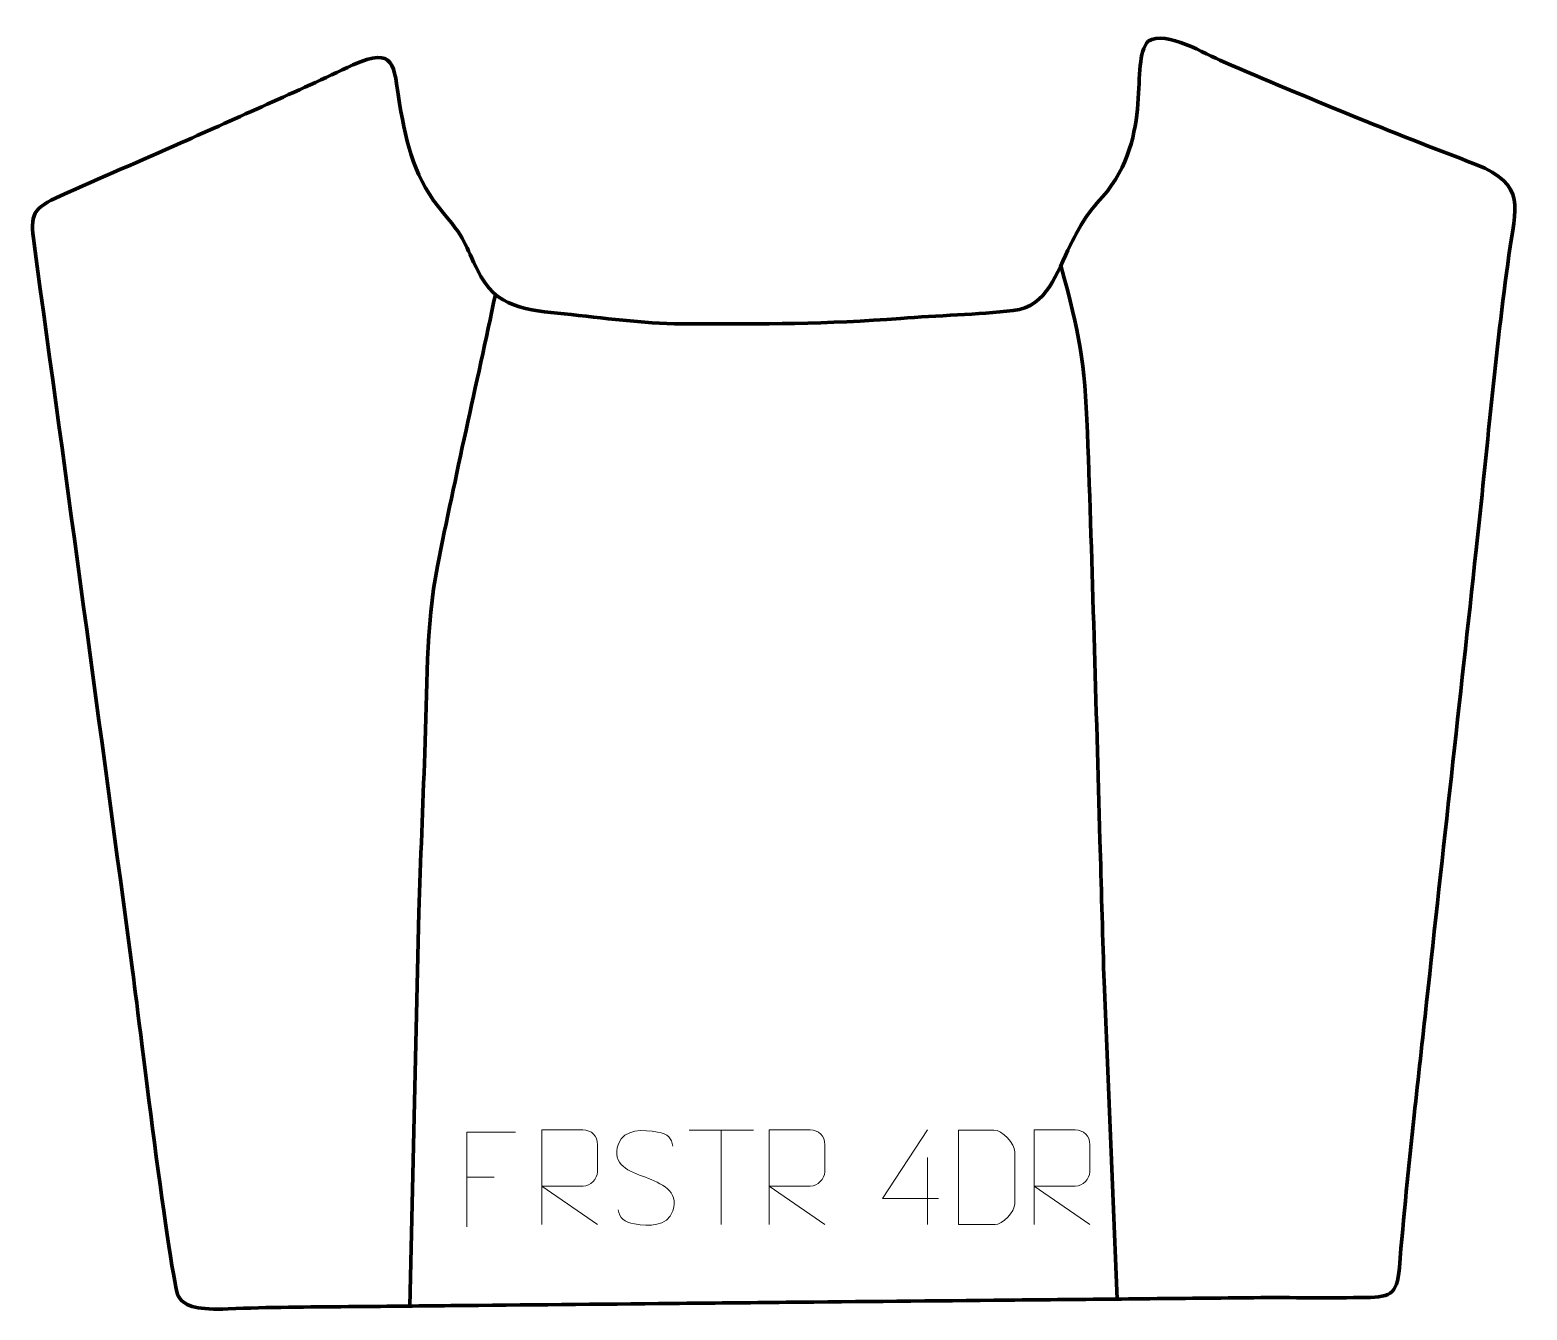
# Model space of a CAD drawing. Header units: millimetres. Extents: x -402 to -6, y 421 to 760.
import ezdxf

# ---------------------------------------------------------------- set-up
doc = ezdxf.new("R2010")
doc.units = ezdxf.units.MM
doc.header["$MEASUREMENT"] = 0
doc.layers.add('layer 1', color=7, linetype='Continuous', plot=False)
doc.layers.add('layer 2', color=7, linetype='Continuous')
doc.layers.add('layer 3', color=7, linetype='Continuous')

msp = doc.modelspace()

# ---------------------------------------------------------------- linework, layer by layer
at = {"layer": 'layer 1', "color": 250, "lineweight": 9}
for points, knots in [([(-273.4277, 468.4267), (-273.4277, 468.4267), (-286.3017, 468.4267), (-286.3017, 468.4267), (-286.3017, 468.4267), (-286.3017, 468.4267), (-286.3017, 443.4731), (-286.3017, 443.4731)], [0, 0, 0, 0, 0.33333333, 0.33333333, 0.33333333, 0.33333333, 1, 1, 1, 1]), ([(-266.4656, 444.0703), (-266.4656, 444.0703), (-266.4656, 469.0238), (-266.4656, 469.0238), (-266.4656, 469.0238), (-262.8708, 469.0238), (-259.2753, 469.0238), (-255.6801, 469.0238), (-255.6801, 469.0238), (-253.3548, 468.9861), (-251.7975, 467.4961), (-251.8016, 465.1297), (-251.8016, 465.1297), (-251.802, 463.0942), (-251.802, 460.0348), (-251.8016, 457.9988), (-251.8016, 457.9988), (-251.8081, 456.1233), (-253.6204, 454.1815), (-255.6299, 454.1624), (-255.6299, 454.1624), (-255.6299, 454.1624), (-266.4656, 454.1624), (-266.4656, 454.1624), (-266.4656, 454.1624), (-266.4656, 454.1624), (-251.8109, 444.0703), (-251.8109, 444.0703)], [0, 0, 0, 0, 0.125, 0.125, 0.125, 0.125, 0.25, 0.25, 0.25, 0.25, 0.375, 0.375, 0.375, 0.375, 0.5, 0.5, 0.5, 0.5, 0.625, 0.625, 0.625, 0.625, 0.75, 0.75, 0.75, 0.75, 1, 1, 1, 1]), ([(-239.1335, 456.547), (-243.3818, 458.0174), (-248.2899, 459.8132), (-246.2848, 465.3335), (-246.2848, 465.3335), (-244.7813, 469.4734), (-239.5677, 469.0849), (-235.9641, 468.4838), (-235.9641, 468.4838), (-233.1035, 468.0066), (-232.2388, 466.7934), (-231.9282, 464.7093)], [0, 0, 0, 0, 0.25, 0.25, 0.25, 0.25, 0.5, 0.5, 0.5, 0.5, 1, 1, 1, 1]), ([(-206.4656, 444.0702), (-206.4656, 444.0702), (-206.4656, 469.0237), (-206.4656, 469.0237), (-206.4656, 469.0237), (-202.8708, 469.0237), (-199.2753, 469.0237), (-195.6801, 469.0237), (-195.6801, 469.0237), (-193.3548, 468.986), (-191.7975, 467.496), (-191.8016, 465.1296), (-191.8016, 465.1296), (-191.802, 463.0941), (-191.802, 460.0347), (-191.8016, 457.9987), (-191.8016, 457.9987), (-191.8081, 456.1232), (-193.6204, 454.1814), (-195.6299, 454.1623), (-195.6299, 454.1623), (-195.6299, 454.1623), (-206.4656, 454.1623), (-206.4656, 454.1623), (-206.4656, 454.1623), (-206.4656, 454.1623), (-191.8109, 444.0702), (-191.8109, 444.0702)], [0, 0, 0, 0, 0.125, 0.125, 0.125, 0.125, 0.25, 0.25, 0.25, 0.25, 0.375, 0.375, 0.375, 0.375, 0.5, 0.5, 0.5, 0.5, 0.625, 0.625, 0.625, 0.625, 0.75, 0.75, 0.75, 0.75, 1, 1, 1, 1]), ([(-161.7227, 450.9635), (-161.7227, 450.9635), (-176.5444, 450.9635), (-176.5444, 450.9635), (-176.5444, 450.9635), (-176.5444, 450.9635), (-164.6668, 469.034), (-164.6668, 469.034)], [0, 0, 0, 0, 0.33333333, 0.33333333, 0.33333333, 0.33333333, 1, 1, 1, 1]), ([(-156.4352, 444.0852), (-154.1034, 444.0856), (-149.1532, 444.0616), (-146.8217, 444.0613), (-146.8217, 444.0613), (-144.8967, 443.9559), (-141.5781, 447.4975), (-141.5893, 449.5148), (-141.5893, 449.5148), (-141.5897, 455.2849), (-141.5897, 457.4546), (-141.5893, 463.2239), (-141.5893, 463.2239), (-141.5936, 465.362), (-144.9681, 469.0221), (-147.1205, 469.0086), (-147.1205, 469.0086), (-149.4462, 469.0086), (-154.1705, 469.0086), (-156.4966, 469.0086), (-156.4966, 469.0086), (-156.4962, 463.2617), (-156.4349, 449.8325), (-156.4352, 444.0852)], [0, 0, 0, 0, 0.14285714, 0.14285714, 0.14285714, 0.14285714, 0.28571429, 0.28571429, 0.28571429, 0.28571429, 0.42857143, 0.42857143, 0.42857143, 0.42857143, 0.57142857, 0.57142857, 0.57142857, 0.57142857, 0.71428571, 0.71428571, 0.71428571, 0.71428571, 1, 1, 1, 1]), ([(-136.4656, 444.0702), (-136.4656, 444.0702), (-136.4656, 469.0237), (-136.4656, 469.0237), (-136.4656, 469.0237), (-132.8708, 469.0237), (-129.2753, 469.0237), (-125.6801, 469.0237), (-125.6801, 469.0237), (-123.3548, 468.986), (-121.7975, 467.496), (-121.8016, 465.1296), (-121.8016, 465.1296), (-121.802, 463.0941), (-121.802, 460.0347), (-121.8016, 457.9987), (-121.8016, 457.9987), (-121.8081, 456.1232), (-123.6204, 454.1814), (-125.6299, 454.1623), (-125.6299, 454.1623), (-125.6299, 454.1623), (-136.4656, 454.1623), (-136.4656, 454.1623), (-136.4656, 454.1623), (-136.4656, 454.1623), (-121.8109, 444.0702), (-121.8109, 444.0702)], [0, 0, 0, 0, 0.125, 0.125, 0.125, 0.125, 0.25, 0.25, 0.25, 0.25, 0.375, 0.375, 0.375, 0.375, 0.5, 0.5, 0.5, 0.5, 0.625, 0.625, 0.625, 0.625, 0.75, 0.75, 0.75, 0.75, 1, 1, 1, 1]), ([(-239.1335, 456.5469), (-235.1149, 454.9002), (-230.0854, 453.0119), (-231.9194, 447.6516), (-231.9194, 447.6516), (-233.3792, 443.3852), (-238.29, 443.6419), (-242.0161, 444.1966), (-242.0161, 444.1966), (-244.7661, 444.6064), (-245.987, 445.8199), (-246.365, 447.9321)], [0, 0, 0, 0, 0.25, 0.25, 0.25, 0.25, 0.5, 0.5, 0.5, 0.5, 1, 1, 1, 1])]:
    msp.add_open_spline(points, degree=3, knots=knots, dxfattribs=at)
for points in [[(-227.6271, 469.0002), (-227.6271, 469.0002), (-210.6399, 469.0002), (-210.6399, 469.0002)], [(-219.1333, 444.0702), (-219.1333, 444.0702), (-219.1333, 469.0237), (-219.1333, 469.0237)], [(-164.6668, 461.7246), (-164.6668, 461.7246), (-164.6668, 444.0599), (-164.6668, 444.0599)], [(-286.3017, 456.547), (-286.3017, 456.547), (-279.1336, 456.547), (-279.1336, 456.547)]]:
    msp.add_open_spline(points, degree=3, dxfattribs=at)
at = {"layer": 'layer 2', "color": 142, "lineweight": 158}
for points, knots in [([(-129.4166, 697.3153), (-124.4754, 678.7683), (-123.1403, 672.5813), (-122.425, 653.0922), (-122.425, 653.0922), (-121.11, 617.2611), (-120.1492, 581.4164), (-119.1206, 545.5763), (-119.1206, 545.5763), (-118.7774, 533.6486), (-118.4341, 521.7209), (-118.0909, 509.7932), (-118.0909, 509.7932), (-118.0909, 509.7932), (-118.048, 508.3022), (-118.048, 508.3022), (-118.048, 508.3022), (-118.048, 508.3022), (-114.607, 424.368), (-114.607, 424.368)], [0, 0, 0, 0, 0.16666667, 0.16666667, 0.16666667, 0.16666667, 0.33333333, 0.33333333, 0.33333333, 0.33333333, 0.5, 0.5, 0.5, 0.5, 0.66666667, 0.66666667, 0.66666667, 0.66666667, 1, 1, 1, 1]), ([(-278.7579, 689.6789), (-283.7929, 665.843), (-289.3303, 641.7295), (-294.0727, 617.9069), (-294.0727, 617.9069), (-297.2293, 602.0501), (-296.781, 584.8077), (-297.4069, 568.5197), (-297.4069, 568.5197), (-297.946, 554.4886), (-298.4849, 540.4574), (-299.0237, 526.4263), (-299.0237, 526.4263), (-299.0237, 526.4263), (-301.4031, 422.5216), (-301.4031, 422.5216)], [0, 0, 0, 0, 0.2, 0.2, 0.2, 0.2, 0.4, 0.4, 0.4, 0.4, 0.6, 0.6, 0.6, 0.6, 1, 1, 1, 1])]:
    msp.add_open_spline(points, degree=3, knots=knots, dxfattribs=at)
at = {"layer": 'layer 3', "color": 242, "lineweight": 158}
msp.add_open_spline([(-400.5978, 703.0784), (-401.6833, 710.9621), (-400.9468, 712.4041), (-393.6186, 715.7135), (-393.6186, 715.7135), (-383.1635, 720.435), (-372.3476, 724.9828), (-361.8082, 729.6931), (-361.8082, 729.6931), (-346.5846, 736.4969), (-331.4578, 743.1614), (-316.3811, 750.2997), (-316.3811, 750.2997), (-305.1297, 755.1972), (-305.7103, 750.4359), (-304.0606, 740.0834), (-304.0606, 740.0834), (-302.1452, 728.8354), (-300.0874, 720.0214), (-292.4703, 711.1266), (-292.4703, 711.1266), (-285.8, 703.3376), (-286.9194, 702.2613), (-282.5761, 694.3962), (-282.5761, 694.3962), (-277.5534, 685.3005), (-268.3323, 685.4583), (-258.7916, 684.3536), (-258.7916, 684.3536), (-248.0776, 683.137), (-238.2505, 681.8638), (-227.505, 681.8831), (-227.505, 681.8831), (-208.0227, 681.8983), (-191.3039, 681.7626), (-171.734, 683.3537), (-171.734, 683.3537), (-162.2081, 684.11), (-151.2485, 684.3462), (-142.0077, 685.4278), (-142.0077, 685.4278), (-132.9596, 686.4869), (-130.599, 695.2935), (-126.8763, 702.7665), (-126.8763, 702.7665), (-124.0484, 708.4435), (-122.7953, 710.7557), (-118.4095, 715.4306), (-118.4095, 715.4306), (-104.4358, 731.5831), (-111.5993, 751.0935), (-106.354, 756.5312), (-106.354, 756.5312), (-101.5751, 759.5131), (-91.3165, 753.1374), (-86.5083, 751.0811), (-86.5083, 751.0811), (-64.4541, 741.665), (-42.2653, 732.475), (-19.8278, 724.0165), (-19.8278, 724.0165), (-6.3308, 718.45), (-9.3321, 712.8556), (-11.1218, 700.032), (-11.1218, 700.032), (-14.6755, 674.5692), (-16.9413, 647.9105), (-19.7585, 622.2323), (-19.7585, 622.2323), (-24.1279, 582.4059), (-28.4973, 542.5795), (-32.8666, 502.7532), (-32.8666, 502.7532), (-33.959, 492.7966), (-35.0513, 482.84), (-36.1436, 472.8834), (-36.1436, 472.8834), (-37.596, 459.4215), (-38.9308, 446.1263), (-40.0523, 432.6281), (-40.0523, 432.6281), (-40.6646, 425.258), (-42.6005, 424.8462), (-50.3077, 424.7577), (-50.3077, 424.7577), (-60.2566, 424.6436), (-70.3582, 424.8131), (-80.393, 424.708), (-80.393, 424.708), (-80.393, 424.708), (-83.4135, 424.6764), (-83.4135, 424.6764), (-83.4135, 424.6764), (-93.4199, 424.5775), (-103.4262, 424.4785), (-113.4326, 424.3796), (-113.4326, 424.3796), (-123.4389, 424.2807), (-133.4453, 424.1818), (-143.4516, 424.0829), (-143.4516, 424.0829), (-162.964, 423.89), (-182.4763, 423.6971), (-201.9887, 423.5043), (-201.9887, 423.5043), (-211.995, 423.4053), (-222.0014, 423.3064), (-232.0077, 423.2075), (-232.0077, 423.2075), (-251.5201, 423.0146), (-271.0325, 422.8218), (-290.5448, 422.6289), (-290.5448, 422.6289), (-299.5505, 422.5399), (-308.5562, 422.4508), (-317.562, 422.3618), (-317.562, 422.3618), (-328.1854, 422.2568), (-338.6874, 422.2319), (-349.3091, 421.7877), (-349.3091, 421.7877), (-357.071, 421.4631), (-360.6038, 422.2841), (-362.3855, 424.9196), (-362.3855, 424.9196), (-364.4953, 428.0406), (-373.3157, 501.7387), (-374.5846, 511.1844), (-374.5846, 511.1844), (-383.1782, 575.1597), (-391.7949, 639.1315), (-400.5978, 703.0784)], degree=3, knots=[0, 0, 0, 0, 0.02941176, 0.02941176, 0.02941176, 0.02941176, 0.05882353, 0.05882353, 0.05882353, 0.05882353, 0.08823529, 0.08823529, 0.08823529, 0.08823529, 0.11764706, 0.11764706, 0.11764706, 0.11764706, 0.14705882, 0.14705882, 0.14705882, 0.14705882, 0.17647059, 0.17647059, 0.17647059, 0.17647059, 0.20588235, 0.20588235, 0.20588235, 0.20588235, 0.23529412, 0.23529412, 0.23529412, 0.23529412, 0.26470588, 0.26470588, 0.26470588, 0.26470588, 0.29411765, 0.29411765, 0.29411765, 0.29411765, 0.32352941, 0.32352941, 0.32352941, 0.32352941, 0.35294118, 0.35294118, 0.35294118, 0.35294118, 0.38235294, 0.38235294, 0.38235294, 0.38235294, 0.41176471, 0.41176471, 0.41176471, 0.41176471, 0.44117647, 0.44117647, 0.44117647, 0.44117647, 0.47058824, 0.47058824, 0.47058824, 0.47058824, 0.5, 0.5, 0.5, 0.5, 0.52941176, 0.52941176, 0.52941176, 0.52941176, 0.55882353, 0.55882353, 0.55882353, 0.55882353, 0.58823529, 0.58823529, 0.58823529, 0.58823529, 0.61764706, 0.61764706, 0.61764706, 0.61764706, 0.64705882, 0.64705882, 0.64705882, 0.64705882, 0.67647059, 0.67647059, 0.67647059, 0.67647059, 0.70588235, 0.70588235, 0.70588235, 0.70588235, 0.73529412, 0.73529412, 0.73529412, 0.73529412, 0.76470588, 0.76470588, 0.76470588, 0.76470588, 0.79411765, 0.79411765, 0.79411765, 0.79411765, 0.82352941, 0.82352941, 0.82352941, 0.82352941, 0.85294118, 0.85294118, 0.85294118, 0.85294118, 0.88235294, 0.88235294, 0.88235294, 0.88235294, 0.91176471, 0.91176471, 0.91176471, 0.91176471, 0.94117647, 0.94117647, 0.94117647, 0.94117647, 1, 1, 1, 1], dxfattribs=at)

doc.saveas('drawing.dxf')
